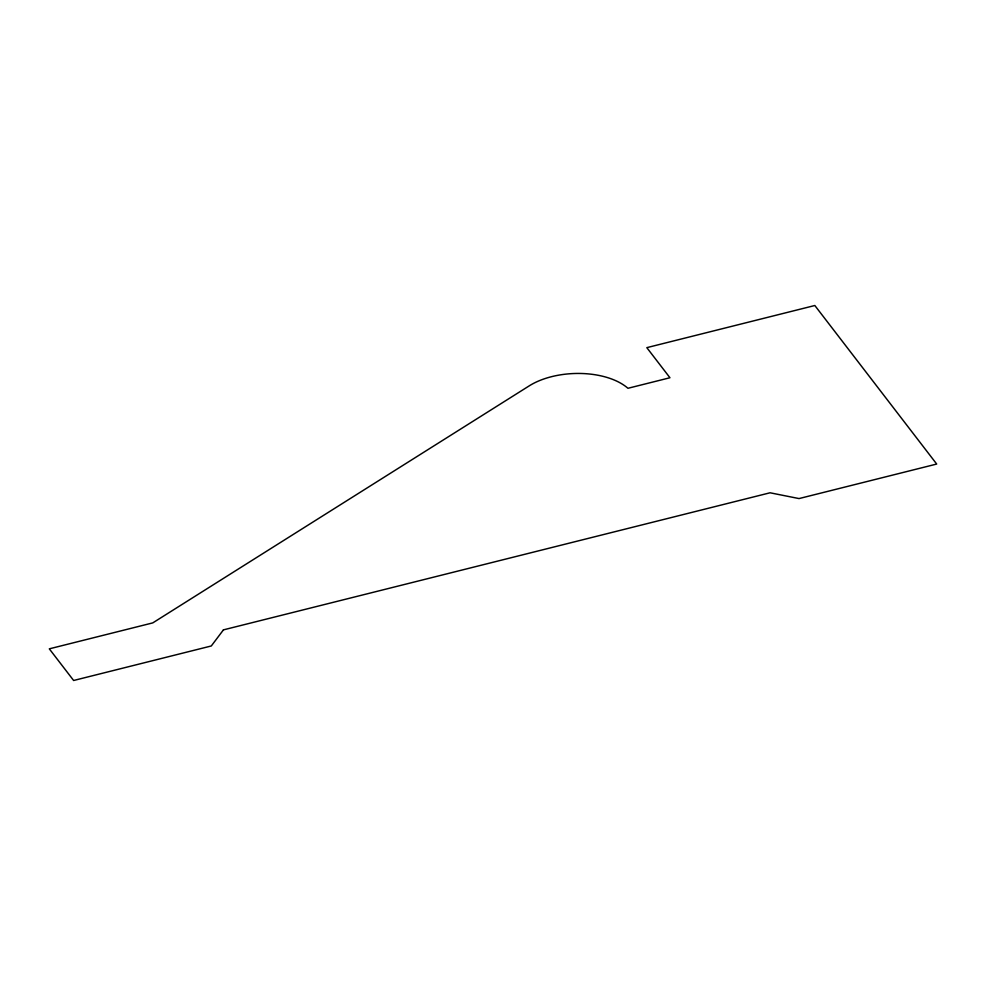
<?xml version="1.0" encoding="UTF-8"?>
<svg xmlns="http://www.w3.org/2000/svg" width="986" height="986" viewBox="0 0 986 986"><rect width="100%" height="100%" fill="white"/><g stroke="black" fill="none" stroke-linecap="round" stroke-linejoin="round"><path stroke-width="1.48" d="M223.44 629.869L211.3 645.966L73.63 680.488L49.3 648.837L152.768 622.893L528.866 386.093A61.724 33.524 -2.3 0 1 627.946 388.287L669.95 377.749L646.816 347.651L814.83 305.512L936.7 464.049L799.03 498.571L770.066 492.79L223.44 629.869"/></g></svg>
